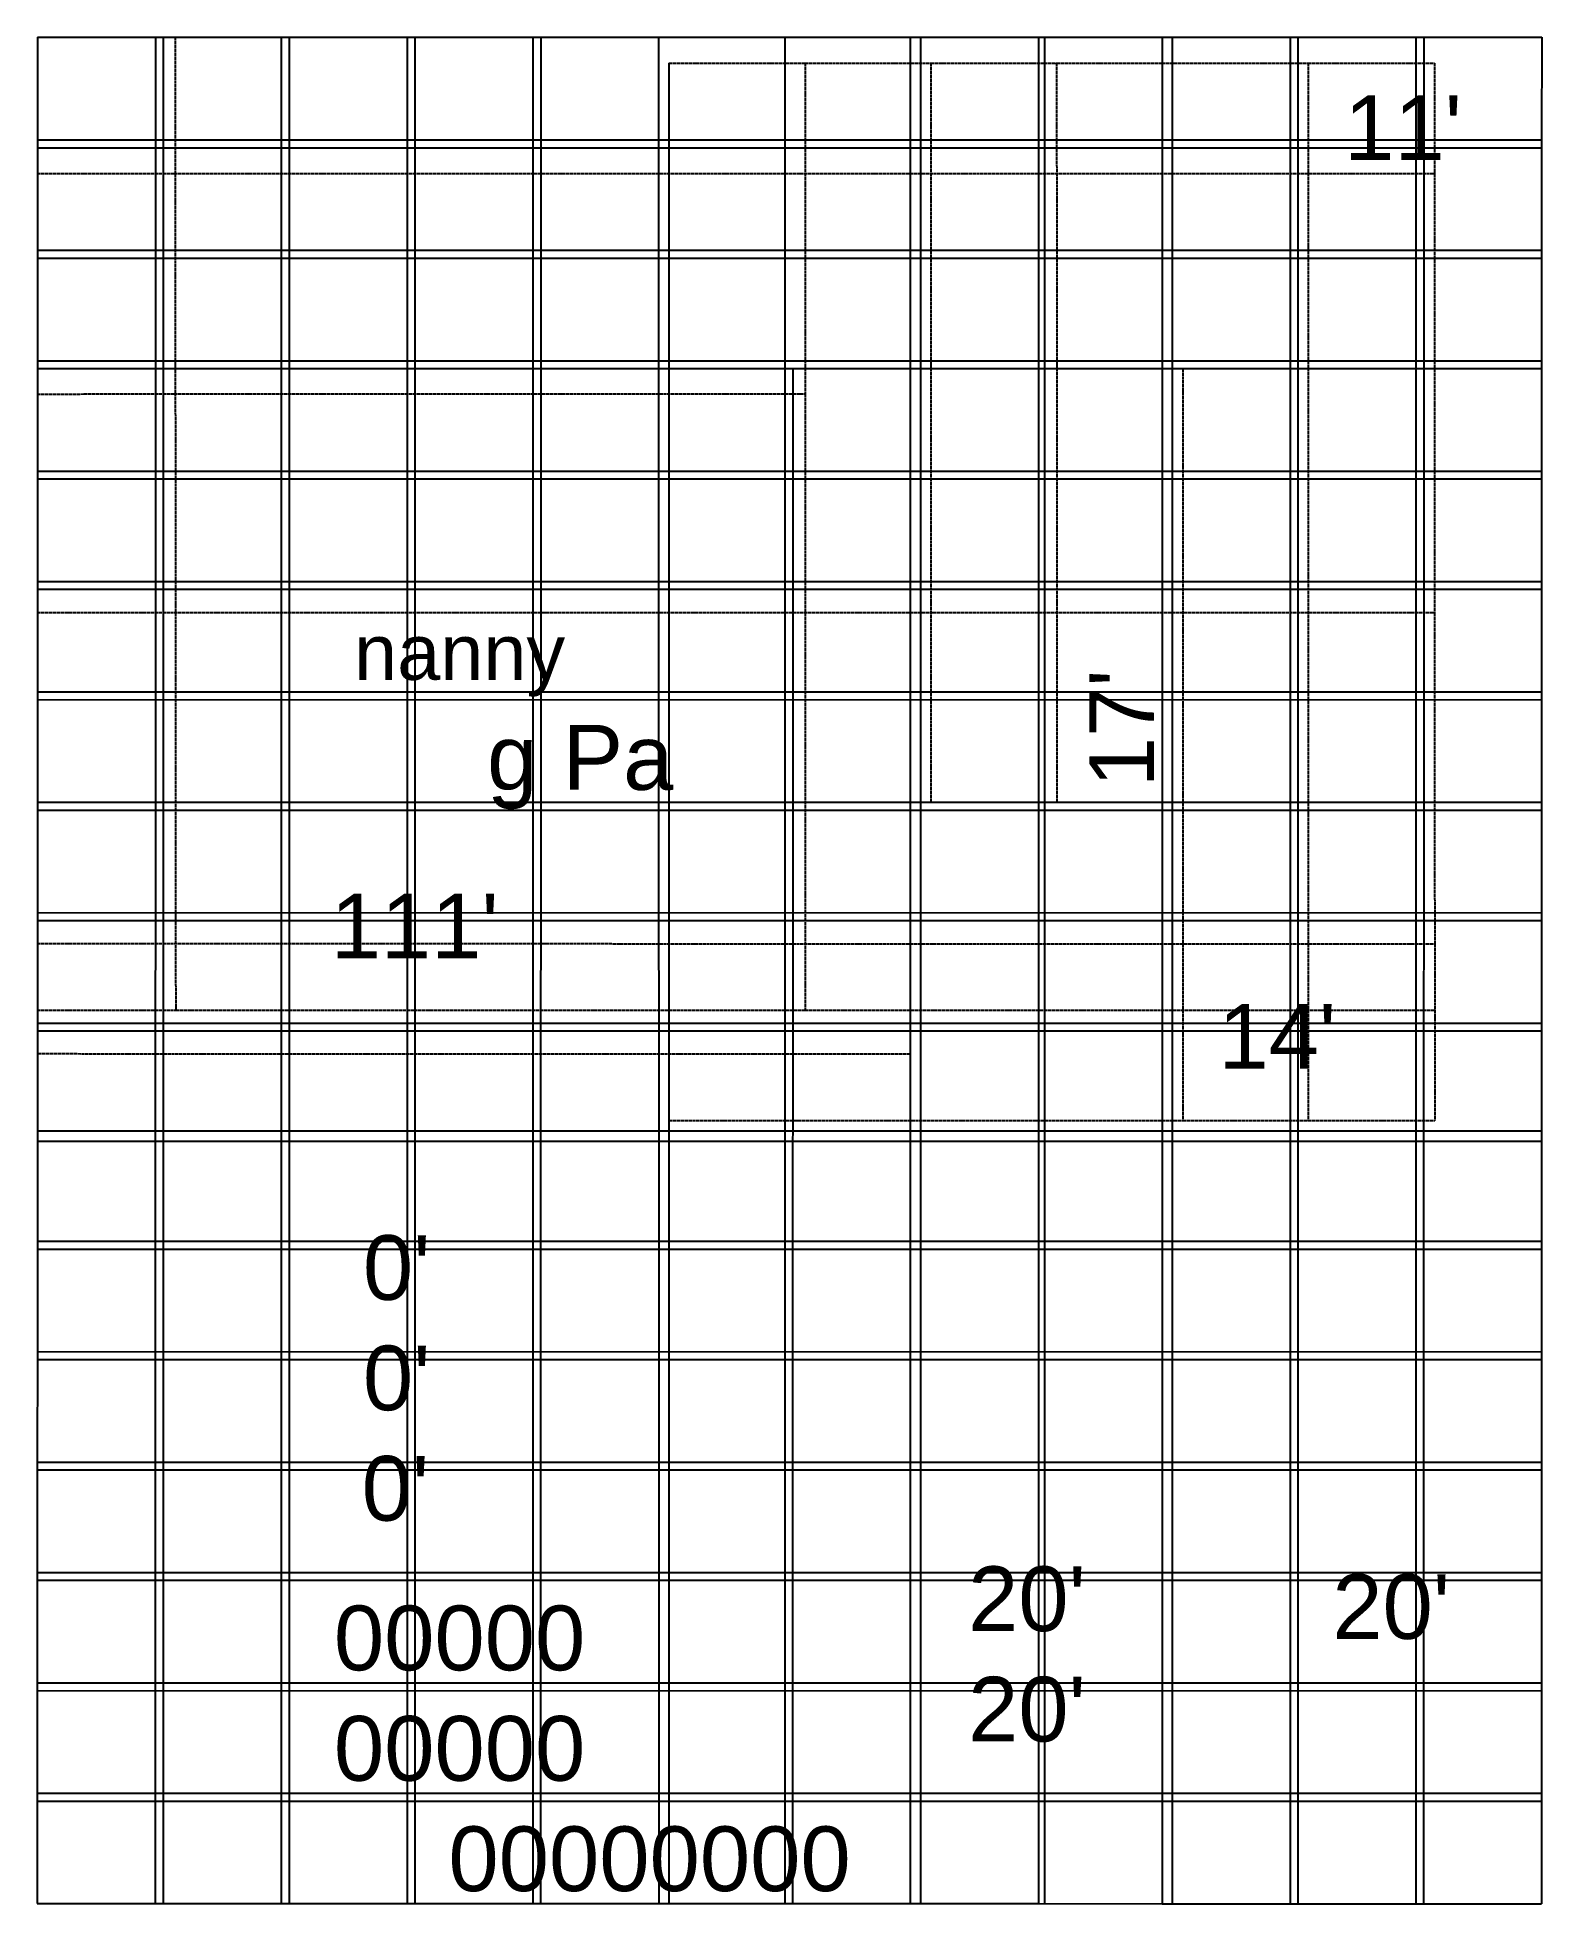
# Model space of a CAD drawing. Extents: x 236 to 822, y 8 to 735.
import ezdxf
from ezdxf.enums import TextEntityAlignment as Align

# ---------------------------------------------------------------- set-up
doc = ezdxf.new("R2010")
doc.units = 0
doc.header["$MEASUREMENT"] = 0
doc.linetypes.add('DASHED', pattern=[1.524, 1.27, -0.254])
for name, color, linetype in [('PLAT-LINE', 7, 'CONTINUOUS'), ('PLAT-LINE-DASH', 8, 'DASHED'), ('PLAT-TEXT-DIST', 2, 'CONTINUOUS'), ('PLAT-TEXT-MISC', 9, 'CONTINUOUS')]:
    doc.layers.add(name, color=color, linetype=linetype)
doc.styles.add('PLAT', font='arial.ttf')

msp = doc.modelspace()

# ---------------------------------------------------------------- linework, layer by layer
at = {"layer": 'PLAT-LINE'}
for p, q in [((236.04, 734.97), (282, 734.97)), ((236.04, 734.97), (236.04, 695.01)), ((282, 734.97), (281.97, 8.03)), ((282, 734.97), (289.69, 734.97)), ((285.05, 734.97), (285.02, 8.03)), ((289.69, 734.97), (330.99, 734.97)), ((330.99, 734.97), (330.96, 8.03)), ((330.99, 734.97), (380.04, 734.97)), ((334.09, 734.97), (334.06, 8.03)), ((380.04, 734.97), (429, 734.97)), ((380.04, 734.97), (380.08, 8.03)), ((383.08, 734.97), (383.05, 8.03)), ((429, 734.97), (428.97, 8.03)), ((429, 734.97), (478.04, 734.97)), ((432.1, 734.97), (432.07, 8.03)), ((478.04, 734.97), (527.24, 734.97)), ((478.04, 734.97), (478.14, 8.02)), ((527.24, 734.97), (527.21, 8.02)), ((527.24, 734.97), (576.04, 734.97)), ((576.04, 734.97), (576.01, 338.88)), ((576.04, 734.97), (580.04, 734.97)), ((580.04, 734.97), (580.01, 8.02)), ((580.04, 734.97), (625.96, 734.97)), ((625.96, 734.97), (625.95, 8.02)), ((625.96, 734.97), (674.1, 734.97)), ((628.3, 734.97), (628.34, 8.02)), ((674.1, 734.97), (678.04, 734.97)), ((674.1, 734.97), (674.11, 8.01)), ((678.04, 734.97), (678.01, 8.01)), ((678.04, 734.97), (723.96, 734.97)), ((723.96, 734.97), (772.97, 734.97)), ((723.96, 734.97), (723.97, 8.01)), ((727.04, 734.97), (727.01, 8.01)), ((772.97, 734.97), (772.95, 8.01)), ((772.97, 734.97), (821.99, 734.97)), ((776.04, 734.97), (776.01, 8.01)), ((821.99, 734.97), (821.98, 695.02)), ((482.04, 724.97), (482.02, 313.02)), ((236.04, 695.01), (821.98, 695.02)), ((236.04, 695.01), (236.04, 681.96)), ((236.04, 691.97), (821.98, 691.97)), ((821.98, 695.02), (821.98, 652.01)), ((236.04, 681.96), (236.04, 652.01)), ((236.04, 652.01), (821.98, 652.01)), ((236.04, 652.01), (236.04, 609)), ((236.04, 648.96), (821.98, 648.98)), ((821.98, 652.01), (821.98, 609.02)), ((236.04, 609), (821.98, 609.02)), ((236.04, 609), (236.04, 596.04)), ((236.04, 605.99), (530.32, 605.98)), ((530.32, 605.98), (530.21, 8.02)), ((530.32, 605.98), (682.15, 605.97)), ((682.15, 605.97), (821.98, 605.96)), ((821.98, 609.02), (821.98, 566.01)), ((236.04, 596.04), (236.04, 566.04)), ((236.04, 566.04), (236.03, 523.04)), ((236.04, 566.04), (821.98, 566.01)), ((236.04, 562.99), (821.98, 562.96)), ((821.98, 566.01), (821.98, 523.01)), ((236.03, 523.04), (236.03, 510.95)), ((236.03, 523.04), (821.98, 523.01)), ((236.03, 519.99), (821.98, 519.96)), ((821.98, 523.01), (821.98, 480.01)), ((236.03, 510.95), (236.03, 480.04)), ((236.03, 480.04), (236.03, 437.04)), ((236.03, 480.04), (821.98, 480.01)), ((821.98, 480.01), (821.97, 437.01)), ((236.03, 476.99), (821.98, 476.96)), ((236.03, 437.04), (236.03, 394.04)), ((236.03, 437.04), (584.03, 437.02)), ((584.03, 437.02), (633.18, 437.02)), ((633.18, 437.02), (821.97, 437.01)), ((821.97, 437.01), (821.97, 394.01)), ((236.03, 433.99), (821.97, 433.96)), ((236.03, 394.04), (236.03, 381.95)), ((236.03, 394.04), (821.97, 394.01)), ((821.97, 394.01), (821.97, 351.01)), ((236.03, 390.99), (821.97, 390.96)), ((236.03, 381.95), (236.03, 356.06)), ((236.03, 356.06), (236.03, 351.04)), ((236.03, 351.04), (236.03, 338.97)), ((236.03, 351.04), (821.97, 351.01)), ((821.97, 351.01), (821.97, 309.01)), ((236.03, 347.99), (821.97, 347.96)), ((236.03, 338.97), (236.03, 309.04)), ((576.01, 338.88), (575.98, 8.02)), ((482.02, 313.02), (482.01, 8.02)), ((236.03, 309.04), (236.03, 304.99)), ((236.03, 309.04), (821.97, 309.01)), ((821.97, 309.01), (821.97, 304.96)), ((236.03, 304.99), (236.03, 266.04)), ((236.03, 304.99), (821.97, 304.96)), ((821.97, 304.96), (821.97, 266.01)), ((236.03, 266.04), (236.03, 223.04)), ((236.03, 266.04), (821.97, 266.01)), ((236.03, 263), (821.97, 262.92)), ((821.97, 266.01), (821.97, 223.01)), ((236.03, 223.04), (236.02, 180.04)), ((236.03, 223.04), (821.97, 223.01)), ((236.03, 219.99), (821.97, 219.96)), ((821.97, 223.01), (821.96, 180.01)), ((236.02, 180.04), (236.02, 137.04)), ((236.02, 180.04), (821.96, 180.01)), ((236.02, 176.99), (821.96, 176.96)), ((821.96, 180.01), (821.96, 137.01)), ((236.02, 137.04), (236.02, 94.04)), ((236.02, 137.04), (821.96, 137.01)), ((236.02, 133.99), (821.96, 133.96)), ((821.96, 137.01), (821.96, 94.01)), ((236.02, 94.04), (236.02, 51.04)), ((236.02, 94.04), (821.96, 94.01)), ((236.02, 90.99), (821.96, 90.96)), ((821.96, 94.01), (821.96, 51.01)), ((236.02, 51.04), (236.02, 8.04)), ((236.02, 51.04), (821.96, 51.01)), ((821.96, 51.01), (821.96, 8.01)), ((236.02, 47.99), (821.96, 47.96)), ((236.02, 8.04), (281.97, 8.03)), ((281.97, 8.03), (330.96, 8.03)), ((330.96, 8.03), (380.08, 8.03)), ((380.08, 8.03), (428.97, 8.03)), ((428.97, 8.03), (478.14, 8.02)), ((478.14, 8.02), (482.01, 8.02)), ((482.01, 8.02), (527.21, 8.02)), ((527.21, 8.02), (575.98, 8.02)), ((575.98, 8.02), (580.01, 8.02)), ((580.01, 8.02), (625.95, 8.02)), ((625.95, 8.02), (674.11, 8.01)), ((674.11, 8.01), (678.01, 8.01)), ((678.01, 8.01), (723.97, 8.01)), ((723.97, 8.01), (772.95, 8.01)), ((772.95, 8.01), (821.96, 8.01))]:
    msp.add_line(p, q, dxfattribs=at)
at = {"layer": 'PLAT-LINE-DASH'}
for p, q in [((289.69, 734.97), (289.91, 356.06)), ((482.04, 724.97), (535.04, 724.96)), ((535.04, 724.96), (535.07, 596.1)), ((535.04, 724.96), (584.09, 724.95)), ((584.09, 724.95), (584.03, 437.02)), ((584.09, 724.95), (633.05, 724.95)), ((633.05, 724.95), (731.07, 724.93)), ((633.05, 724.95), (633.18, 437.02)), ((731.07, 724.93), (780.2, 724.93)), ((731.07, 724.93), (731.09, 313.05)), ((780.2, 724.93), (780.22, 681.94)), ((236.04, 681.96), (780.22, 681.94)), ((780.22, 681.94), (780.27, 510.93)), ((682.15, 605.97), (682.2, 313.04)), ((236.04, 596.04), (535.07, 596.1)), ((535.07, 596.1), (535.12, 356.05)), ((236.03, 510.95), (780.27, 510.93)), ((780.27, 510.93), (780.31, 381.93)), ((236.03, 381.95), (780.31, 381.93)), ((780.31, 381.93), (780.31, 356.04)), ((236.03, 356.06), (289.91, 356.06)), ((289.91, 356.06), (535.12, 356.05)), ((535.12, 356.05), (780.31, 356.04)), ((780.31, 356.04), (780.33, 313.05)), ((576.01, 338.88), (236.03, 338.97)), ((482.02, 313.02), (682.2, 313.04)), ((682.2, 313.04), (731.09, 313.05)), ((731.09, 313.05), (780.33, 313.05))]:
    msp.add_line(p, q, dxfattribs=at)

# ---------------------------------------------------------------- texts
at = {"layer": 'PLAT-TEXT-DIST', "style": 'PLAT'}
for s, rotation, p in [("11'", 359.99258, (768, 712.33)), ("17'", 90.02707, (645.77, 465.82))]:
    msp.add_text(s, height=25.201, rotation=rotation, dxfattribs=at).set_placement(p, align=Align.TOP_CENTER)
for s, rotation, p in [("111'", 359.99743, (383, 368.66)), ("14'", 0.00633, (719, 325.65)), ("0'", 359.99727, (376, 235.63)), ("0'", 359.99723, (376, 192.63)), ("0'", 359.99724, (375.5, 149.63)), ("20'", 359.99726, (621.5, 106.62)), ("20'", 359.99728, (763.37, 103.57)), ("20'", 359.99724, (621.5, 63.62))]:
    msp.add_text(s, height=25.201, rotation=rotation, dxfattribs=at).set_placement(p, align=Align.BOTTOM_CENTER)
at = {"layer": 'PLAT-TEXT-MISC', "style": 'PLAT'}
for s, height, rotation, p in [('nanny', 21.609, 359.99721, (400.5, 495.5)), ('g Pa', 25.276, 359.95493, (447.51, 454.5)), ('00000', 25.208, 359.99726, (400.5, 111.5)), ('00000', 25.208, 359.99724, (400.5, 68.5)), ('00000000', 25.215, 359.99725, (474.5, 25.5))]:
    msp.add_text(s, height=height, rotation=rotation, dxfattribs=at).set_placement(p, align=Align.MIDDLE_CENTER)

doc.saveas('drawing.dxf')
